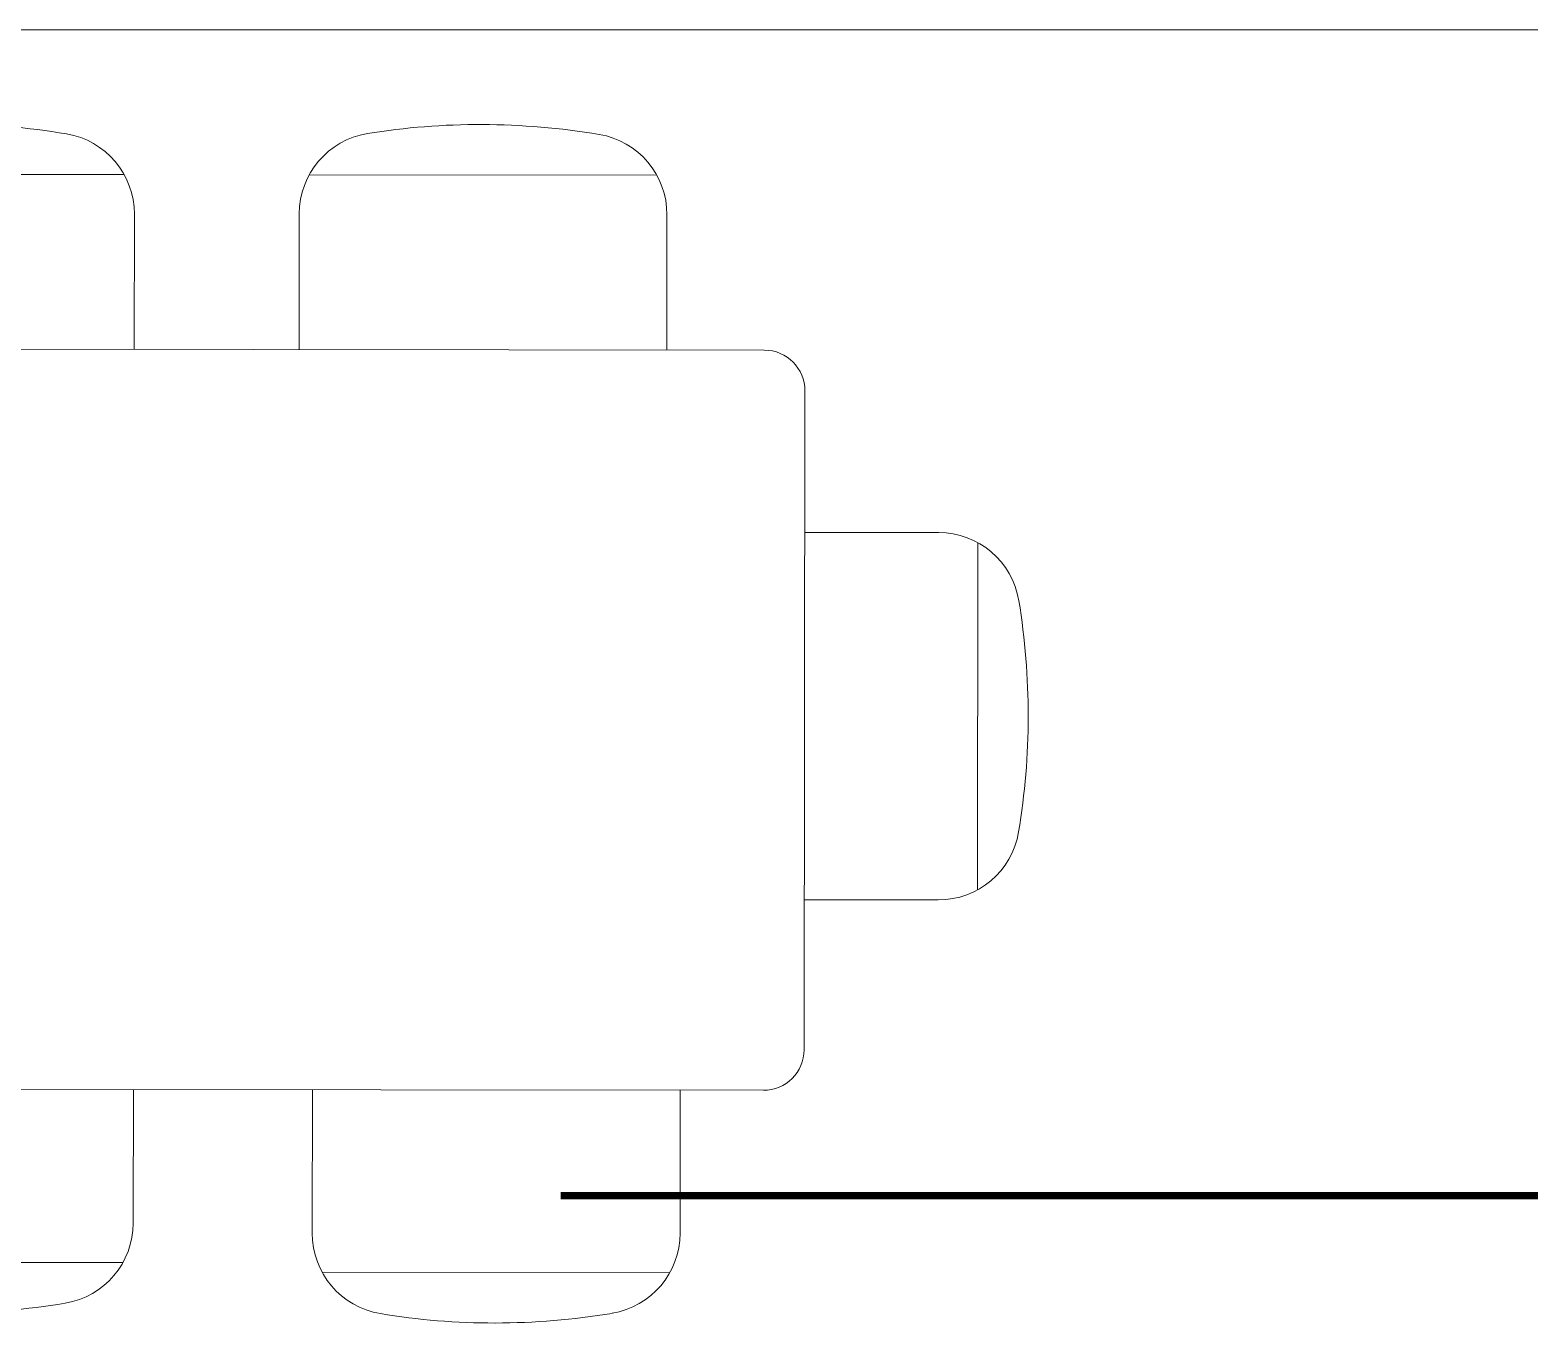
# Model space of a CAD drawing. Header units: centimetres. Extents: x 35234 to 67506, y -7058 to -4021.
# Drawn here: x 35911.4 to 36116.4, y -5427.1 to -5250.3 of the extents above; entities that cross this region are included whole.
import ezdxf

# ---------------------------------------------------------------- set-up
doc = ezdxf.new("R2010")
doc.units = ezdxf.units.CM
doc.header["$LTSCALE"] = 0.3
doc.linetypes.add('CENTER', pattern=[50.8, 31.75, -6.35, 6.35, -6.35])
for name, color, linetype, lineweight in [('Blocos', 242, 'Continuous', 5), ('Paredes', 87, 'Continuous', 20), ('Simbolos', 1, 'Continuous', 13)]:
    doc.layers.add(name, color=color, linetype=linetype, lineweight=lineweight)

# ---------------------------------------------------------------- blocks, each defined once
blk = doc.blocks.new('mesa')
at = {"layer": 'Blocos'}
for p, q in [((-50.59, 77.88), (-50.59, -77.88)), ((50.59, -77.88), (50.59, 77.88)), ((-74.24, 57.22), (-74.24, 9.69)), ((74.48, 57.22), (74.48, 9.69)), ((-50.59, 8.28), (-68.83, 8.28)), ((50.59, 8.28), (69.08, 8.28)), ((69.15, -14.25), (50.59, -14.25)), ((-70.2, -16.2), (-50.59, -16.2)), ((74.48, -15.61), (74.48, -63.15)), ((-75.54, -17.56), (-75.54, -65.1)), ((50.59, -64.55), (69.08, -64.55)), ((-50.59, -66.5), (-70.13, -66.5)), ((-45.03, -83.44), (45.03, -83.44)), ((-24.54, -83.44), (-24.54, -101.76)), ((25.68, -101.76), (25.68, -83.44)), ((-23.15, -107.13), (24.3, -107.13))]:
    blk.add_line(p, q, dxfattribs=at)
for centre, radius, start, end in [((17.2, 33.74), 98.34, 180.0902, 189.4567), ((-16.96, 33.74), 98.34, 350.5433, 359.9098), ((-68.83, 19.41), 11.12, 189.4567, 270), ((69.08, 19.41), 11.12, 270, 350.5433), ((69.15, -25.37), 11.12, 9.3064, 90), ((-70.2, -27.32), 11.12, 90, 170.6936), ((-14.63, -39.1), 96.02, 359.9098, 9.3064), ((13.58, -41.05), 96.02, 170.6936, 180.0902), ((-16.96, -39.1), 98.34, 350.5433, 359.9098), ((15.9, -41.05), 98.34, 180.0902, 189.4567), ((69.08, -53.43), 11.12, 270, 350.5433), ((-70.13, -55.38), 11.12, 189.4567, 270), ((-45.03, -77.88), 5.56, 180, 270), ((45.03, -77.88), 5.56, 270, 0), ((-13.42, -101.76), 11.12, 180, 260.6277), ((14.56, -101.76), 11.12, 279.3723, 0), ((0.57, -17.01), 97.02, 260.6277, 270), ((0.57, -17.01), 97.02, 270, 279.3723)]:
    blk.add_arc(centre, radius, start, end, dxfattribs=at)

msp = doc.modelspace()

# ---------------------------------------------------------------- linework, layer by layer
at = {"layer": 'Paredes'}
msp.add_line((36153.802, -5250.312), (35808.802, -5250.312), dxfattribs=at)
at = {"layer": 'Simbolos', "linetype": 'CENTER', "const_width": 1}
msp.add_lwpolyline([(35983.937, -5409.665), (36304.183, -5409.665)], dxfattribs=at)

# ---------------------------------------------------------------- block references
at = {"layer": 'Blocos', "rotation": 89.93466190228968}
msp.add_blockref('mesa', (35933.86, -5344.575), dxfattribs=at)

doc.saveas('drawing.dxf')
